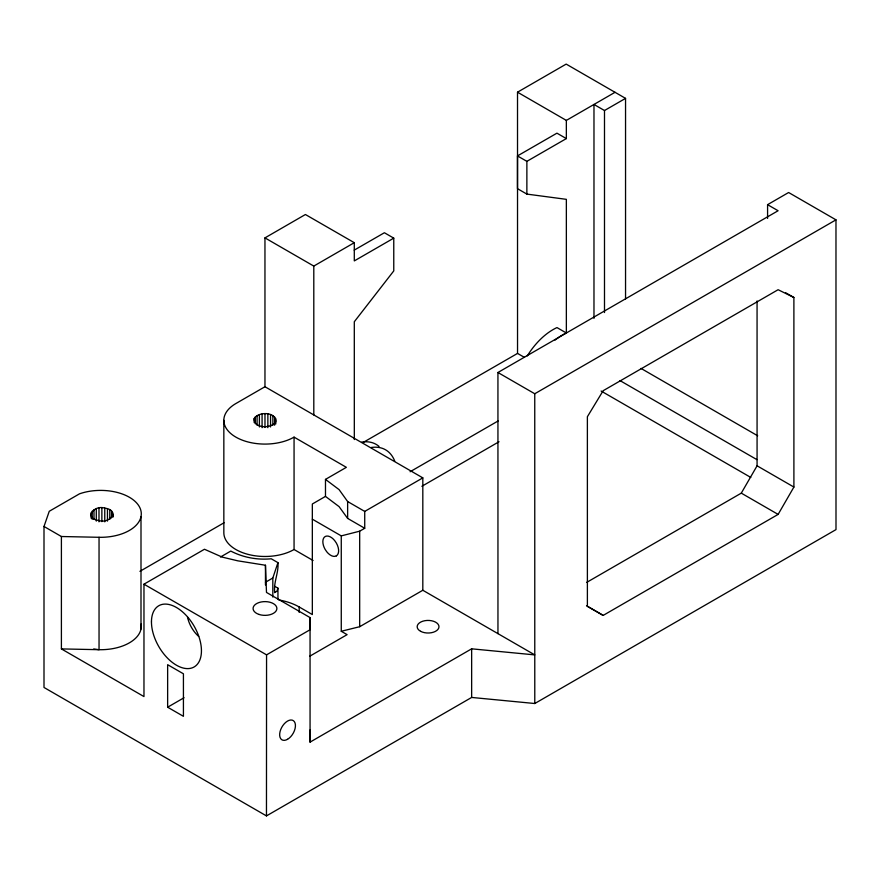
<?xml version="1.0" encoding="UTF-8"?>
<svg xmlns="http://www.w3.org/2000/svg" width="880" height="880" viewBox="0 0 880 880"><rect width="100%" height="100%" fill="white"/><g stroke="black" fill="none" stroke-linecap="round" stroke-linejoin="round"><path stroke-width="1.32" d="M143.968 584.188L266.563 654.852L310.057 629.739L310.057 617.584L266.486 592.427L265.463 565.246L237.765 560.824L222.189 557.106L204.468 549.252L143.968 584.188L143.968 696.575L61.402 648.912L61.402 536.514L44 526.471L49.258 511.28L79.508 493.823A40.634 23.463 0 0 1 139.986 507.958A40.634 23.463 0 0 1 99.044 537.295L61.402 536.514M99.044 537.295L99.044 649.693L61.402 648.912M104.764 521.84L104.764 508.101C93.995 504.581 83.358 518.342 98.989 520.542C109.758 524.073 120.384 510.301 104.764 508.101M107.459 521.114L107.459 508.739M109.769 519.387L109.769 509.762M111.54 517.902L111.54 511.104M112.651 516.736L112.651 512.655M113.036 517.044L113.036 514.327M140.998 629.035L140.998 516.637M167.64 707.212L167.64 664.686L183.425 673.794L183.425 716.32L167.64 707.212L184.063 697.73M223.839 420.332L223.839 532.73A41.14 23.749 0 0 0 249.238 554.675A41.14 23.749 0 0 0 294.063 549.516L313.093 560.505M44 526.471L44 687.467L266.464 815.903L266.563 654.852M274.714 592.515C273.405 582.274 278.828 572.781 277.948 562.65L271.238 558.778C257.389 560.153 243.133 557.502 230.78 551.078L220.484 557.018M294.063 549.516L294.063 437.129A41.14 23.749 0 0 1 235.884 437.129A41.14 23.749 0 0 1 235.884 403.535L264.968 386.738L264.957 237.886L305.415 214.511L354.288 242.693L354.299 260.909L393.767 238.139L393.767 270.908L354.299 321.75L354.321 439.549M266.464 815.903L471.647 697.444L534.787 703.516L534.776 654.896L471.647 648.824L310.057 742.126L310.057 617.584M325.479 479.391L339.086 489.621L347.633 501.534L364.727 511.412L364.727 528.275L347.633 518.408L339.086 506.627L325.479 496.397L325.479 479.391L346.368 467.335L294.063 437.129M309.771 656.205L347.105 634.645L341.264 631.268L341.264 535.887L312.334 519.178M341.264 631.268L359.678 626.714L359.678 531.19L364.727 528.275M359.678 626.714L422.818 590.26L422.818 477.873L264.968 386.738M615.032 92.301L566.346 120.406L566.346 138.589L556.941 133.166L517.484 155.925L517.473 188.661L526.867 194.095L566.357 199.342L566.357 333.003A54.219 31.328 -60 0 0 555.049 340.109M526.867 194.095L526.878 161.348L566.346 138.589M593.978 318.351L593.978 104.445L604.494 110.528L604.494 312.543M625.548 299.024L625.548 98.373L566.181 64.097L517.517 92.191L517.539 353.408L524.502 357.423M254.199 418.484C253.429 428.571 271.337 429.044 275.759 421.828C276.518 411.741 258.621 411.257 254.199 418.484L254.199 422.609M272.822 597.091L272.822 578.006L277.948 562.65M274.648 586.267L277.948 588.17L276.892 591.25L274.538 592.614M586.575 582.461L741.29 493.141L757.075 465.806L757.064 300.96M586.542 605.803L603.174 615.406L778.118 514.404L793.903 487.058L793.892 297.495L785.576 292.699M313.808 414.942L313.797 266.079L354.288 242.693M354.222 250.14L384.395 232.738L393.767 238.139M604.494 110.528L625.548 98.373M767.58 218.416L767.58 204.666L788.623 192.511L835.978 219.846L836 529.606L534.787 703.516M139.931 571.329L224.037 522.775M363.539 442.244L517.539 353.408M497.959 633.644L497.937 372.504L778.096 210.738L767.58 204.666M325.479 496.397L312.334 503.998L312.334 614.559L299.178 606.969A48.367 27.918 0 0 0 278.839 599.962M497.937 372.504L534.754 393.756L835.978 219.846M410.102 471.735L498.102 420.97M364.727 511.412L422.818 477.873M421.872 486.288L499.026 441.738M265.463 582.263L272.822 578.006M341.264 535.887L359.678 531.19M93.709 648.978L99.044 649.693A40.634 23.463 0 0 0 141.108 624.041M793.892 297.495L778.107 289.718L603.152 390.72L587.378 416.724L587.389 606.287L603.174 615.406M517.517 92.191L566.346 120.406M517.484 155.925L526.878 161.348M641.025 368.423L757.691 435.787M566.357 333.003L556.985 327.58A54.219 31.328 -60 0 0 527.274 355.938M619.971 380.578L756.888 459.624M757.075 465.806L793.903 487.058M601.106 391.028L750.794 477.444M741.29 493.141L778.118 514.404M264.957 237.886L313.797 266.079M422.818 590.26L534.776 654.896L534.754 393.756M93.984 509.762L93.984 519.387M92.213 511.104L92.213 519.343M91.091 512.655L91.091 518.155M471.647 648.824L471.647 697.444M347.633 501.534L347.633 518.408M310.057 729.982L310.057 742.126M299.178 606.969L299.178 612.37M277.948 588.17L277.948 599.126M275.759 418.484L275.759 423.984M274.637 416.933L274.637 425.183M272.866 415.602L272.866 425.227M270.556 414.579L270.556 426.954M267.861 413.93L267.861 427.68M265.463 565.246L265.463 584.98M264.979 413.71L264.979 427.46M262.086 413.93L262.086 427.68M259.391 414.579L259.391 426.954M257.081 415.602L257.081 425.227M255.31 416.933L255.31 423.808M101.871 507.881L101.871 521.62M98.989 508.101L98.989 521.84M96.294 508.739L96.294 521.103M198.671 636.416A22.319 12.892 60 0 1 187.506 617.078M371.206 447.502A55.957 32.318 -60 0 1 394.735 461.098M361.823 442.09A55.957 32.318 -60 0 1 379.049 446.435M336.325 555.885L334.686 556.391A11.165 6.446 60 0 1 326.799 551.826L325.16 549.439A11.165 6.446 60 0 1 324.478 537.053A11.165 6.446 60 0 1 334.686 540.606L336.325 542.993A11.165 6.446 60 0 1 336.325 555.885M287.54 739.299A11.165 6.446 -60 0 0 294.382 721.677A11.165 6.446 -60 0 0 280.709 729.575A11.165 6.446 -60 0 0 287.54 739.299M151.459 621.929A35.343 20.405 60 0 0 188.947 668.558A35.343 20.405 60 0 0 188.947 618.574A35.343 20.405 60 0 0 151.459 621.929M259.017 614.438A11.902 6.875 0 0 0 276.881 608.487A11.902 6.875 0 0 0 259.017 602.536A11.902 6.875 0 0 0 259.017 614.438M420.651 631.334A10.912 6.303 0 0 0 438.713 628.122A10.912 6.303 0 0 0 424.875 620.697A10.912 6.303 0 0 0 420.651 631.334"/></g></svg>
